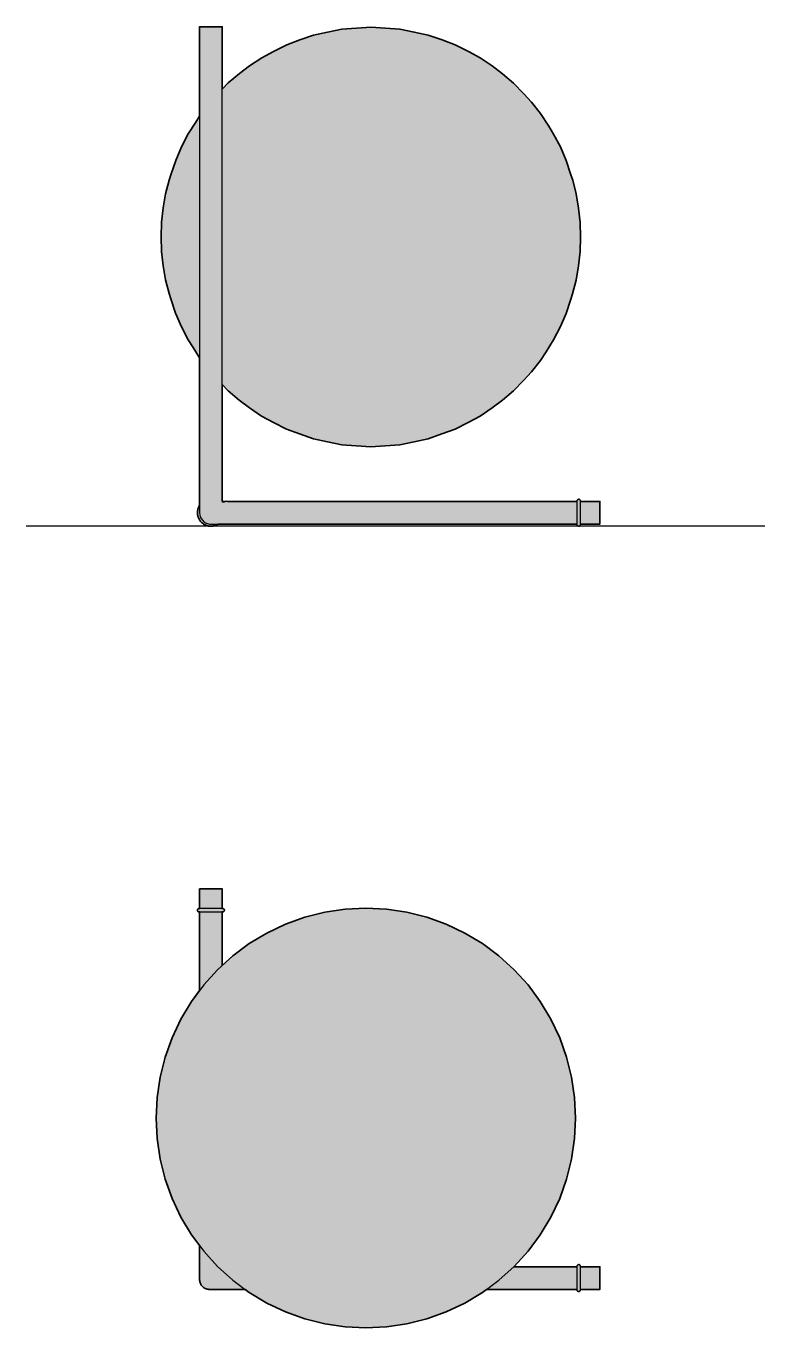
# Model space of a CAD drawing. Header units: millimetres. Extents: x -40 to 1182, y 41 to 957.
# Drawn here: x -40 to 481, y 41 to 957 of the extents above; entities that cross this region are included whole.
import ezdxf

# ---------------------------------------------------------------- set-up
doc = ezdxf.new("R2010")
doc.units = ezdxf.units.MM
doc.layers.add('Blocks', color=7, linetype='Continuous')
doc.layers.add('Blocks$Fill', color=7, linetype='Continuous', true_color=0xffffff)
for name, color, linetype, lineweight, true_color in [('Blocks$Inner', 7, 'Continuous', 25, 0x007f00), ('Blocks$Outline', 7, 'Continuous', 35, 0xff3f3f), ('Groud', 7, 'Continuous', 25, 0x243775)]:
    doc.layers.add(name, color=color, linetype=linetype, lineweight=lineweight, true_color=true_color)

# ---------------------------------------------------------------- blocks, each defined once
blk = doc.blocks.new('IC T2 Table Lamp Top')
at = {"layer": 'Blocks$Fill'}
blk.add_hatch(color=256, dxfattribs=at).paths.add_polyline_path([(54.56, 217.15), (52.43, 202.81), (51.72, 188.33), (52.43, 173.85), (54.56, 159.5), (58.08, 145.44), (62.96, 131.79), (69.16, 118.68), (76.62, 106.25), (82.34, 98.53), (82.34, 75.68), (82.34, 75.19), (82.37, 74.71), (82.38, 74.48), (82.41, 74.25), (82.43, 74.03), (82.46, 73.81), (82.49, 73.59), (82.53, 73.38), (82.57, 73.17), (82.62, 72.96), (82.67, 72.76), (82.72, 72.57), (82.78, 72.37), (82.84, 72.18), (82.9, 72), (82.97, 71.82), (83.04, 71.64), (83.12, 71.46), (83.2, 71.29), (83.28, 71.13), (83.37, 70.97), (83.46, 70.81), (83.56, 70.65), (83.66, 70.5), (83.76, 70.36), (83.87, 70.21), (83.98, 70.08), (84.09, 69.94), (84.21, 69.81), (84.34, 69.68), (84.46, 69.56), (84.59, 69.44), (84.73, 69.33), (84.87, 69.21), (85.01, 69.11), (85.16, 69), (85.31, 68.9), (85.46, 68.81), (85.62, 68.72), (85.78, 68.63), (85.95, 68.54), (86.12, 68.46), (86.29, 68.39), (86.47, 68.32), (86.65, 68.25), (86.84, 68.18), (87.03, 68.12), (87.22, 68.07), (87.42, 68.01), (87.62, 67.96), (87.82, 67.92), (88.03, 67.88), (88.24, 67.84), (88.46, 67.81), (88.68, 67.78), (88.91, 67.75), (89.13, 67.73), (89.37, 67.71), (89.84, 67.69), (90.34, 67.68), (114.41, 67.68), (117.38, 65.48), (129.82, 58.03), (142.92, 51.83), (156.57, 46.95), (170.64, 43.42), (184.98, 41.3), (199.46, 40.58), (213.94, 41.3), (228.28, 43.42), (242.35, 46.95), (256, 51.83), (269.11, 58.03), (281.54, 65.48), (284.51, 67.68), (348.09, 67.68), (348.09, 67.43), (348.11, 67.19), (348.18, 66.96), (348.3, 66.74), (348.45, 66.55), (348.64, 66.39), (348.86, 66.28), (349.09, 66.21), (349.34, 66.18), (349.58, 66.21), (349.81, 66.28), (350.03, 66.39), (350.22, 66.55), (350.37, 66.74), (350.49, 66.96), (350.56, 67.19), (350.59, 67.43), (350.59, 67.45), (350.59, 67.68), (364.34, 67.68), (364.34, 67.72), (364.34, 83.68), (357.46, 83.68), (350.59, 83.68), (350.59, 83.93), (350.56, 84.18), (350.49, 84.41), (350.37, 84.63), (350.22, 84.82), (350.03, 84.97), (349.81, 85.09), (349.58, 85.16), (349.34, 85.18), (349.09, 85.16), (348.86, 85.09), (348.64, 84.97), (348.45, 84.82), (348.3, 84.63), (348.18, 84.41), (348.11, 84.18), (348.09, 83.93), (348.09, 83.93), (348.09, 83.68), (303.74, 83.68), (303.93, 83.86), (313.67, 94.6), (322.31, 106.25), (329.76, 118.68), (335.96, 131.79), (340.84, 145.44), (344.37, 159.5), (346.49, 173.85), (347.2, 188.33), (346.49, 202.81), (344.37, 217.15), (340.84, 231.21), (335.96, 244.87), (329.76, 257.97), (322.31, 270.41), (313.67, 282.05), (303.93, 292.8), (293.19, 302.53), (281.54, 311.17), (269.11, 318.63), (256, 324.82), (242.35, 329.71), (228.28, 333.23), (213.94, 335.36), (199.46, 336.07), (184.98, 335.36), (170.64, 333.23), (156.57, 329.71), (142.92, 324.82), (129.82, 318.63), (117.38, 311.17), (105.73, 302.53), (98.34, 295.83), (98.34, 333.43), (98.59, 333.43), (98.83, 333.46), (99.06, 333.53), (99.28, 333.64), (99.47, 333.8), (99.62, 333.99), (99.74, 334.21), (99.81, 334.44), (99.84, 334.68), (99.81, 334.93), (99.74, 335.16), (99.62, 335.38), (99.47, 335.57), (99.28, 335.72), (99.06, 335.84), (98.83, 335.91), (98.59, 335.93), (98.57, 335.93), (98.34, 335.93), (98.34, 349.68), (98.3, 349.68), (82.34, 349.68), (82.34, 342.81), (82.34, 335.93), (82.09, 335.93), (81.84, 335.91), (81.61, 335.84), (81.39, 335.72), (81.2, 335.57), (81.05, 335.38), (80.93, 335.16), (80.86, 334.93), (80.84, 334.68), (80.86, 334.44), (80.93, 334.21), (81.05, 333.99), (81.2, 333.8), (81.39, 333.64), (81.61, 333.53), (81.84, 333.46), (82.09, 333.43), (82.34, 333.43), (82.34, 278.12), (76.62, 270.41), (69.16, 257.97), (62.96, 244.87), (58.08, 231.21)], flags=0)
at = {"layer": 'Blocks$Inner'}
for points in [[(98.09, 335.93), (98.1, 335.93), (98.18, 335.93), (98.3, 335.93), (98.34, 335.93), (98.34, 349.68), (98.3, 349.68), (98.18, 349.68), (98.1, 349.68), (97.99, 349.68), (97.87, 349.68), (97.73, 349.68), (97.57, 349.68), (97.39, 349.68), (97.2, 349.68), (96.99, 349.68), (96.76, 349.68), (96.52, 349.68), (96.26, 349.68), (95.99, 349.68), (95.71, 349.68), (95.41, 349.68), (95.1, 349.68), (94.78, 349.68), (94.45, 349.68), (94.11, 349.68), (93.76, 349.68), (93.4, 349.68), (93.03, 349.68), (92.66, 349.68), (92.28, 349.68), (91.9, 349.68), (91.12, 349.68), (90.34, 349.68), (89.55, 349.68), (88.77, 349.68), (88.39, 349.68), (88.01, 349.68), (87.64, 349.68), (87.27, 349.68), (86.92, 349.68), (86.56, 349.68), (86.22, 349.68), (85.89, 349.68), (85.57, 349.68), (85.26, 349.68), (84.96, 349.68), (84.68, 349.68), (84.41, 349.68), (84.15, 349.68), (83.91, 349.68), (83.68, 349.68), (83.47, 349.68), (83.28, 349.68), (83.1, 349.68), (82.94, 349.68), (82.8, 349.68), (82.68, 349.68), (82.58, 349.68), (82.49, 349.68), (82.37, 349.68), (82.34, 349.68), (82.34, 342.81), (82.34, 335.93), (82.37, 335.93), (82.49, 335.93), (82.58, 335.93), (82.59, 335.93)], [(82.59, 333.43), (82.49, 333.43), (82.34, 333.43), (82.34, 278.12)], [(98.34, 295.83), (98.34, 333.43), (98.18, 333.43), (98.09, 333.43)], [(348.09, 83.43), (348.09, 83.53), (348.09, 83.68), (303.74, 83.68)], [(350.59, 67.93), (350.59, 67.92), (350.59, 67.84), (350.59, 67.72), (350.59, 67.68), (364.34, 67.68), (364.34, 67.72), (364.34, 67.84), (364.34, 67.92), (364.34, 68.03), (364.34, 68.15), (364.34, 68.29), (364.34, 68.45), (364.34, 68.63), (364.34, 68.82), (364.34, 69.03), (364.34, 69.26), (364.34, 69.5), (364.34, 69.76), (364.34, 70.03), (364.34, 70.31), (364.34, 70.61), (364.34, 70.92), (364.34, 71.24), (364.34, 71.57), (364.34, 71.91), (364.34, 72.26), (364.34, 72.62), (364.34, 72.99), (364.34, 73.36), (364.34, 73.74), (364.34, 74.12), (364.34, 74.9), (364.34, 75.68), (364.34, 76.47), (364.34, 77.24), (364.34, 77.63), (364.34, 78.01), (364.34, 78.38), (364.34, 78.75), (364.34, 79.1), (364.34, 79.45), (364.34, 79.8), (364.34, 80.13), (364.34, 80.45), (364.34, 80.76), (364.34, 81.06), (364.34, 81.34), (364.34, 81.61), (364.34, 81.87), (364.34, 82.11), (364.34, 82.34), (364.34, 82.55), (364.34, 82.74), (364.34, 82.92), (364.34, 83.07), (364.34, 83.22), (364.34, 83.34), (364.34, 83.44), (364.34, 83.53), (364.34, 83.65), (364.34, 83.68), (357.46, 83.68), (350.59, 83.68), (350.59, 83.65), (350.59, 83.53), (350.59, 83.44), (350.59, 83.43)], [(284.51, 67.68), (348.09, 67.68), (348.09, 67.84), (348.09, 67.93)]]:
    blk.add_lwpolyline(points, dxfattribs=at)
for points in [[(54.56, 217.15), (52.43, 202.81), (51.72, 188.33), (52.43, 173.85), (54.56, 159.5), (58.08, 145.44), (62.96, 131.79), (69.16, 118.68), (76.62, 106.25), (85.25, 94.6), (94.99, 83.86), (105.73, 74.12), (117.38, 65.48), (129.82, 58.03), (142.92, 51.83), (156.57, 46.95), (170.64, 43.42), (184.98, 41.3), (199.46, 40.58), (213.94, 41.3), (228.28, 43.42), (242.35, 46.95), (256, 51.83), (269.11, 58.03), (281.54, 65.48), (293.19, 74.12), (303.93, 83.86), (313.67, 94.6), (322.31, 106.25), (329.76, 118.68), (335.96, 131.79), (340.84, 145.44), (344.37, 159.5), (346.49, 173.85), (347.2, 188.33), (346.49, 202.81), (344.37, 217.15), (340.84, 231.21), (335.96, 244.87), (329.76, 257.97), (322.31, 270.41), (313.67, 282.05), (303.93, 292.8), (293.19, 302.53), (281.54, 311.17), (269.11, 318.63), (256, 324.82), (242.35, 329.71), (228.28, 333.23), (213.94, 335.36), (199.46, 336.07), (184.98, 335.36), (170.64, 333.23), (156.57, 329.71), (142.92, 324.82), (129.82, 318.63), (117.38, 311.17), (105.73, 302.53), (94.99, 292.8), (85.25, 282.05), (76.62, 270.41), (69.16, 257.97), (62.96, 244.87), (58.08, 231.21)], [(82.09, 333.43), (82.09, 333.43), (82.12, 333.43), (82.17, 333.43), (82.23, 333.43), (82.32, 333.43), (82.43, 333.43), (82.55, 333.43), (82.69, 333.43), (82.86, 333.43), (83.04, 333.43), (83.23, 333.43), (83.45, 333.43), (83.68, 333.43), (83.93, 333.43), (84.19, 333.43), (84.47, 333.43), (84.76, 333.43), (85.06, 333.43), (85.38, 333.43), (85.71, 333.43), (86.05, 333.43), (86.4, 333.43), (86.76, 333.43), (87.13, 333.43), (87.51, 333.43), (87.89, 333.43), (88.28, 333.43), (88.67, 333.43), (89.07, 333.43), (89.47, 333.43), (89.88, 333.43), (90.28, 333.43), (90.69, 333.43), (91.09, 333.43), (91.49, 333.43), (91.89, 333.43), (92.29, 333.43), (92.68, 333.43), (93.07, 333.43), (93.44, 333.43), (93.82, 333.43), (94.18, 333.43), (94.53, 333.43), (94.88, 333.43), (95.21, 333.43), (95.53, 333.43), (95.84, 333.43), (96.13, 333.43), (96.41, 333.43), (96.68, 333.43), (96.93, 333.43), (97.17, 333.43), (97.38, 333.43), (97.59, 333.43), (97.77, 333.43), (97.94, 333.43), (98.09, 333.43), (98.21, 333.43), (98.33, 333.43), (98.42, 333.43), (98.49, 333.43), (98.54, 333.43), (98.57, 333.43), (98.59, 333.43), (98.83, 333.46), (99.06, 333.53), (99.28, 333.64), (99.47, 333.8), (99.62, 333.99), (99.74, 334.21), (99.81, 334.44), (99.84, 334.68), (99.81, 334.93), (99.74, 335.16), (99.62, 335.38), (99.47, 335.57), (99.28, 335.72), (99.06, 335.84), (98.83, 335.91), (98.59, 335.93), (98.57, 335.93), (98.54, 335.93), (98.49, 335.93), (98.42, 335.93), (98.33, 335.93), (98.21, 335.93), (98.09, 335.93), (97.94, 335.93), (97.77, 335.93), (97.59, 335.93), (97.38, 335.93), (97.17, 335.93), (96.93, 335.93), (96.68, 335.93), (96.41, 335.93), (96.13, 335.93), (95.84, 335.93), (95.53, 335.93), (95.21, 335.93), (94.88, 335.93), (94.53, 335.93), (94.18, 335.93), (93.82, 335.93), (93.44, 335.93), (93.07, 335.93), (92.68, 335.93), (92.29, 335.93), (91.89, 335.93), (91.49, 335.93), (91.09, 335.93), (90.69, 335.93), (90.28, 335.93), (89.88, 335.93), (89.47, 335.93), (89.07, 335.93), (88.67, 335.93), (88.28, 335.93), (87.89, 335.93), (87.51, 335.93), (87.13, 335.93), (86.76, 335.93), (86.4, 335.93), (86.05, 335.93), (85.71, 335.93), (85.38, 335.93), (85.06, 335.93), (84.76, 335.93), (84.47, 335.93), (84.19, 335.93), (83.93, 335.93), (83.68, 335.93), (83.45, 335.93), (83.23, 335.93), (83.04, 335.93), (82.86, 335.93), (82.69, 335.93), (82.55, 335.93), (82.43, 335.93), (82.32, 335.93), (82.23, 335.93), (82.17, 335.93), (82.12, 335.93), (82.09, 335.93), (82.09, 335.93), (81.84, 335.91), (81.61, 335.84), (81.39, 335.72), (81.2, 335.57), (81.05, 335.38), (80.93, 335.16), (80.86, 334.93), (80.84, 334.68), (80.86, 334.44), (80.93, 334.21), (81.05, 333.99), (81.2, 333.8), (81.39, 333.64), (81.61, 333.53), (81.84, 333.46)], [(350.56, 67.19), (350.59, 67.43), (350.59, 67.45), (350.59, 67.48), (350.59, 67.53), (350.59, 67.6), (350.59, 67.69), (350.59, 67.8), (350.59, 67.93), (350.59, 68.08), (350.59, 68.25), (350.59, 68.43), (350.59, 68.63), (350.59, 68.85), (350.59, 69.09), (350.59, 69.34), (350.59, 69.61), (350.59, 69.89), (350.59, 70.18), (350.59, 70.49), (350.59, 70.81), (350.59, 71.14), (350.59, 71.49), (350.59, 71.84), (350.59, 72.2), (350.59, 72.57), (350.59, 72.95), (350.59, 73.34), (350.59, 73.73), (350.59, 74.13), (350.59, 74.52), (350.59, 74.93), (350.59, 75.33), (350.59, 75.74), (350.59, 76.14), (350.59, 76.54), (350.59, 76.95), (350.59, 77.34), (350.59, 77.74), (350.59, 78.13), (350.59, 78.51), (350.59, 78.89), (350.59, 79.26), (350.59, 79.62), (350.59, 79.97), (350.59, 80.31), (350.59, 80.64), (350.59, 80.96), (350.59, 81.26), (350.59, 81.55), (350.59, 81.83), (350.59, 82.09), (350.59, 82.34), (350.59, 82.57), (350.59, 82.79), (350.59, 82.98), (350.59, 83.16), (350.59, 83.33), (350.59, 83.47), (350.59, 83.59), (350.59, 83.7), (350.59, 83.79), (350.59, 83.85), (350.59, 83.9), (350.59, 83.93), (350.59, 83.93), (350.56, 84.18), (350.49, 84.41), (350.37, 84.63), (350.22, 84.82), (350.03, 84.97), (349.81, 85.09), (349.58, 85.16), (349.34, 85.18), (349.09, 85.16), (348.86, 85.09), (348.64, 84.97), (348.45, 84.82), (348.3, 84.63), (348.18, 84.41), (348.11, 84.18), (348.09, 83.93), (348.09, 83.93), (348.09, 83.9), (348.09, 83.85), (348.09, 83.79), (348.09, 83.7), (348.09, 83.59), (348.09, 83.47), (348.09, 83.33), (348.09, 83.16), (348.09, 82.98), (348.09, 82.79), (348.09, 82.57), (348.09, 82.34), (348.09, 82.09), (348.09, 81.83), (348.09, 81.55), (348.09, 81.26), (348.09, 80.96), (348.09, 80.64), (348.09, 80.31), (348.09, 79.97), (348.09, 79.62), (348.09, 79.26), (348.09, 78.89), (348.09, 78.51), (348.09, 78.13), (348.09, 77.74), (348.09, 77.34), (348.09, 76.95), (348.09, 76.54), (348.09, 76.14), (348.09, 75.74), (348.09, 75.33), (348.09, 74.93), (348.09, 74.52), (348.09, 74.13), (348.09, 73.73), (348.09, 73.34), (348.09, 72.95), (348.09, 72.57), (348.09, 72.2), (348.09, 71.84), (348.09, 71.49), (348.09, 71.14), (348.09, 70.81), (348.09, 70.49), (348.09, 70.18), (348.09, 69.89), (348.09, 69.61), (348.09, 69.34), (348.09, 69.09), (348.09, 68.85), (348.09, 68.63), (348.09, 68.43), (348.09, 68.25), (348.09, 68.08), (348.09, 67.93), (348.09, 67.8), (348.09, 67.69), (348.09, 67.6), (348.09, 67.53), (348.09, 67.48), (348.09, 67.45), (348.09, 67.43), (348.11, 67.19), (348.18, 66.96), (348.3, 66.74), (348.45, 66.55), (348.64, 66.39), (348.86, 66.28), (349.09, 66.21), (349.34, 66.18), (349.58, 66.21), (349.81, 66.28), (350.03, 66.39), (350.22, 66.55), (350.37, 66.74), (350.49, 66.96)]]:
    blk.add_lwpolyline(points, close=True, dxfattribs=at)
for points, degree in [([(82.34, 98.53), (82.34, 75.68)], 1), ([(82.34, 75.68), (82.34, 67.68), (90.34, 67.68)], 2)]:
    blk.add_open_spline(points, degree=degree, dxfattribs=at)
blk.add_open_spline([(90.34, 67.68), (109.09, 67.68), (114.41, 67.68)], degree=1, knots=[40.981551, 40.981551, 61.996353, 67.323176, 67.323176], dxfattribs=at)
at = {"layer": 'Blocks$Outline'}
for points in [[(98.34, 335.93), (98.34, 349.68), (98.3, 349.68), (98.18, 349.68), (98.1, 349.68), (97.99, 349.68), (97.87, 349.68), (97.73, 349.68), (97.57, 349.68), (97.39, 349.68), (97.2, 349.68), (96.99, 349.68), (96.76, 349.68), (96.52, 349.68), (96.26, 349.68), (95.99, 349.68), (95.71, 349.68), (95.41, 349.68), (95.1, 349.68), (94.78, 349.68), (94.45, 349.68), (94.11, 349.68), (93.76, 349.68), (93.4, 349.68), (93.03, 349.68), (92.66, 349.68), (92.28, 349.68), (91.9, 349.68), (91.12, 349.68), (90.34, 349.68), (89.55, 349.68), (88.77, 349.68), (88.39, 349.68), (88.01, 349.68), (87.64, 349.68), (87.27, 349.68), (86.92, 349.68), (86.56, 349.68), (86.22, 349.68), (85.89, 349.68), (85.57, 349.68), (85.26, 349.68), (84.96, 349.68), (84.68, 349.68), (84.41, 349.68), (84.15, 349.68), (83.91, 349.68), (83.68, 349.68), (83.47, 349.68), (83.28, 349.68), (83.1, 349.68), (82.94, 349.68), (82.8, 349.68), (82.68, 349.68), (82.58, 349.68), (82.49, 349.68), (82.37, 349.68), (82.34, 349.68), (82.34, 342.81), (82.34, 335.93)], [(82.34, 335.93), (82.32, 335.93), (82.23, 335.93), (82.17, 335.93), (82.12, 335.93), (82.09, 335.93), (82.09, 335.93), (81.84, 335.91), (81.61, 335.84), (81.39, 335.72), (81.2, 335.57), (81.05, 335.38), (80.93, 335.16), (80.86, 334.93), (80.84, 334.68), (80.86, 334.44), (80.93, 334.21), (81.05, 333.99), (81.2, 333.8), (81.39, 333.64), (81.61, 333.53), (81.84, 333.46), (82.09, 333.43)], [(82.09, 333.43), (82.09, 333.43), (82.12, 333.43), (82.17, 333.43), (82.23, 333.43), (82.32, 333.43), (82.34, 333.43)], [(82.34, 333.43), (82.34, 278.12)], [(303.74, 83.68), (303.93, 83.86), (313.67, 94.6), (322.31, 106.25), (329.76, 118.68), (335.96, 131.79), (340.84, 145.44), (344.37, 159.5), (346.49, 173.85), (347.2, 188.33), (346.49, 202.81), (344.37, 217.15), (340.84, 231.21), (335.96, 244.87), (329.76, 257.97), (322.31, 270.41), (313.67, 282.05), (303.93, 292.8), (293.19, 302.53), (281.54, 311.17), (269.11, 318.63), (256, 324.82), (242.35, 329.71), (228.28, 333.23), (213.94, 335.36), (199.46, 336.07), (184.98, 335.36), (170.64, 333.23), (156.57, 329.71), (142.92, 324.82), (129.82, 318.63), (117.38, 311.17), (105.73, 302.53), (98.34, 295.83)], [(98.34, 333.43), (98.42, 333.43), (98.49, 333.43), (98.54, 333.43), (98.57, 333.43), (98.59, 333.43), (98.83, 333.46), (99.06, 333.53), (99.28, 333.64), (99.47, 333.8), (99.62, 333.99), (99.74, 334.21), (99.81, 334.44), (99.84, 334.68), (99.81, 334.93), (99.74, 335.16), (99.62, 335.38), (99.47, 335.57), (99.28, 335.72), (99.06, 335.84), (98.83, 335.91), (98.59, 335.93), (98.57, 335.93), (98.54, 335.93), (98.49, 335.93), (98.42, 335.93), (98.34, 335.93)], [(98.34, 295.83), (98.34, 333.43)], [(82.34, 278.12), (76.62, 270.41), (69.16, 257.97), (62.96, 244.87), (58.08, 231.21), (54.56, 217.15)], [(54.56, 217.15), (52.43, 202.81), (51.72, 188.33), (52.43, 173.85), (54.56, 159.5), (58.08, 145.44), (62.96, 131.79), (69.16, 118.68), (76.62, 106.25), (82.34, 98.53)], [(82.34, 98.53), (82.34, 75.68)], [(348.09, 83.68), (303.74, 83.68)], [(350.59, 83.68), (350.59, 83.7), (350.59, 83.79), (350.59, 83.85), (350.59, 83.9), (350.59, 83.93), (350.59, 83.93), (350.56, 84.18), (350.49, 84.41), (350.37, 84.63), (350.22, 84.82), (350.03, 84.97), (349.81, 85.09), (349.58, 85.16), (349.34, 85.18), (349.09, 85.16), (348.86, 85.09), (348.64, 84.97), (348.45, 84.82), (348.3, 84.63), (348.18, 84.41), (348.11, 84.18), (348.09, 83.93), (348.09, 83.93), (348.09, 83.9), (348.09, 83.85), (348.09, 83.79), (348.09, 83.7), (348.09, 83.68)], [(350.59, 67.68), (364.34, 67.68), (364.34, 67.72), (364.34, 67.84), (364.34, 67.92), (364.34, 68.03), (364.34, 68.15), (364.34, 68.29), (364.34, 68.45), (364.34, 68.63), (364.34, 68.82), (364.34, 69.03), (364.34, 69.26), (364.34, 69.5), (364.34, 69.76), (364.34, 70.03), (364.34, 70.31), (364.34, 70.61), (364.34, 70.92), (364.34, 71.24), (364.34, 71.57), (364.34, 71.91), (364.34, 72.26), (364.34, 72.62), (364.34, 72.99), (364.34, 73.36), (364.34, 73.74), (364.34, 74.12), (364.34, 74.9), (364.34, 75.68), (364.34, 76.47), (364.34, 77.24), (364.34, 77.63), (364.34, 78.01), (364.34, 78.38), (364.34, 78.75), (364.34, 79.1), (364.34, 79.45), (364.34, 79.8), (364.34, 80.13), (364.34, 80.45), (364.34, 80.76), (364.34, 81.06), (364.34, 81.34), (364.34, 81.61), (364.34, 81.87), (364.34, 82.11), (364.34, 82.34), (364.34, 82.55), (364.34, 82.74), (364.34, 82.92), (364.34, 83.07), (364.34, 83.22), (364.34, 83.34), (364.34, 83.44), (364.34, 83.53), (364.34, 83.65), (364.34, 83.68), (357.46, 83.68), (350.59, 83.68)], [(90.34, 67.68), (109.09, 67.68), (114.41, 67.68)], [(114.41, 67.68), (117.38, 65.48), (129.82, 58.03), (142.92, 51.83), (156.57, 46.95), (170.64, 43.42), (184.98, 41.3), (199.46, 40.58), (213.94, 41.3), (228.28, 43.42), (242.35, 46.95), (256, 51.83), (269.11, 58.03), (281.54, 65.48), (284.51, 67.68)], [(284.51, 67.68), (348.09, 67.68)], [(348.09, 67.68), (348.09, 67.6), (348.09, 67.53), (348.09, 67.48), (348.09, 67.45), (348.09, 67.43), (348.11, 67.19), (348.18, 66.96), (348.3, 66.74), (348.45, 66.55), (348.64, 66.39), (348.86, 66.28), (349.09, 66.21), (349.34, 66.18), (349.58, 66.21), (349.81, 66.28), (350.03, 66.39), (350.22, 66.55), (350.37, 66.74), (350.49, 66.96), (350.56, 67.19)], [(350.56, 67.19), (350.59, 67.43), (350.59, 67.45), (350.59, 67.48), (350.59, 67.53), (350.59, 67.6), (350.59, 67.68)]]:
    blk.add_lwpolyline(points, dxfattribs=at)
blk.add_open_spline([(82.34, 75.68), (82.34, 67.68), (90.34, 67.68)], degree=2, dxfattribs=at)
blk = doc.blocks.new('IC T2 Table Lamp Side')
at = {"layer": 'Blocks$Fill'}
blk.add_hatch(color=256, dxfattribs=at).paths.add_polyline_path([(390.46, 1.5), (404.21, 1.5), (404.21, 1.54), (404.21, 17.5), (390.46, 17.5), (390.46, 17.74), (390.43, 17.99), (390.36, 18.23), (390.25, 18.44), (390.09, 18.63), (389.9, 18.79), (389.68, 18.9), (389.45, 18.98), (389.21, 19), (388.96, 18.98), (388.73, 18.9), (388.51, 18.79), (388.32, 18.63), (388.17, 18.44), (388.05, 18.23), (387.98, 17.99), (387.96, 17.74), (387.96, 17.7), (387.96, 17.5), (138.2, 17.49), (138.2, 99.77), (142.37, 95.39), (150.12, 88.82), (157.32, 83.34), (165.88, 77.61), (174.21, 73.09), (183.45, 68.42), (192.67, 65.04), (202.42, 61.58), (212.27, 59.49), (222.36, 57.37), (232.55, 56.65), (242.79, 55.94), (253.03, 56.65), (263.22, 57.35), (273.31, 59.47), (283.16, 61.55), (292.92, 65.01), (302.14, 68.37), (311.38, 73.04), (319.71, 77.55), (328.28, 83.27), (335.48, 88.73), (343.24, 95.31), (350.51, 102.92), (355.96, 108.68), (362.28, 116.77), (366.2, 122.88), (371.52, 131.18), (376.25, 140.18), (380.32, 149.79), (383.72, 159.93), (384.95, 163.65), (387.4, 173.3), (389.17, 183.24), (390.23, 193.39), (390.59, 203.63), (390.24, 213.87), (389.18, 224.01), (387.43, 233.95), (384.99, 243.6), (383.75, 247.34), (380.37, 257.47), (376.3, 267.08), (371.58, 276.08), (368.07, 281.57), (362.35, 290.5), (356.04, 298.6), (350.59, 304.37), (343.33, 311.98), (335.58, 318.56), (328.38, 324.03), (319.82, 329.76), (311.49, 334.28), (302.25, 338.96), (293.03, 342.33), (283.28, 345.79), (273.43, 347.89), (263.34, 350), (253.15, 350.72), (242.91, 351.43), (232.67, 350.73), (222.48, 350.02), (212.39, 347.9), (202.54, 345.82), (192.78, 342.37), (183.56, 339.01), (174.32, 334.33), (165.99, 329.83), (157.42, 324.1), (150.22, 318.64), (142.46, 312.07), (138.21, 307.6), (138.21, 351.5), (138.05, 351.5), (122.21, 351.5), (122.21, 288.7), (114.18, 276.19), (109.45, 267.19), (105.38, 257.58), (101.98, 247.45), (100.75, 243.73), (98.3, 234.07), (96.53, 224.13), (95.47, 213.99), (95.11, 203.75), (95.46, 193.51), (96.52, 183.37), (98.28, 173.42), (100.71, 163.77), (101.95, 160.04), (105.33, 149.91), (109.4, 140.29), (114.12, 131.29), (117.63, 125.8), (122.21, 118.66), (122.21, 14.65), (121.8, 13.92), (121.59, 13.51), (121.41, 13.08), (121.24, 12.64), (121.1, 12.2), (120.98, 11.75), (120.88, 11.29), (120.8, 10.83), (120.75, 10.37), (120.72, 9.91), (120.71, 9.44), (120.72, 8.97), (120.76, 8.51), (120.82, 8.05), (120.9, 7.59), (121.01, 7.13), (121.13, 6.68), (121.28, 6.24), (121.45, 5.81), (121.64, 5.38), (121.86, 4.97), (122.09, 4.56), (122.34, 4.17), (122.61, 3.79), (122.9, 3.43), (123.21, 3.08), (123.53, 2.74), (123.87, 2.42), (124.23, 2.12), (124.6, 1.83), (124.98, 1.57), (125.37, 1.32), (125.78, 1.09), (126.2, 0.89), (126.63, 0.7), (127.06, 0.54), (127.51, 0.39), (127.96, 0.27), (128.41, 0.17), (128.87, 0.09), (129.34, 0.04), (129.8, 0.01), (130.27, 0), (130.73, 0.01), (131.2, 0.05), (131.66, 0.11), (132.12, 0.19), (132.57, 0.3), (133.02, 0.43), (133.46, 0.58), (133.9, 0.75), (134.32, 0.94), (134.74, 1.15), (135.35, 1.5), (387.96, 1.5), (387.96, 1.26), (387.98, 1.01), (388.05, 0.77), (388.17, 0.56), (388.32, 0.37), (388.51, 0.21), (388.73, 0.1), (388.96, 0.02), (389.21, 0), (389.45, 0.02), (389.68, 0.1), (389.9, 0.21), (390.09, 0.37), (390.25, 0.56), (390.36, 0.77), (390.43, 1.01), (390.46, 1.26), (390.46, 1.28)], flags=0)
at = {"layer": 'Blocks$Inner'}
for p, q in [((122.21, 14.65), (121.8, 13.92)), ((134.74, 1.15), (135.35, 1.5))]:
    blk.add_line(p, q, dxfattribs=at)
for points in [[(387.96, 17.25), (387.96, 17.35), (387.96, 17.5), (167.71, 17.5), (138.2, 17.49), (138.2, 99.77), (138.21, 307.6), (138.21, 351.5), (138.05, 351.5), (137.6, 351.5), (136.86, 351.5), (135.86, 351.5), (134.65, 351.5), (133.27, 351.5), (131.77, 351.5), (130.21, 351.5), (128.65, 351.5), (127.15, 351.5), (125.76, 351.5), (124.55, 351.5), (123.55, 351.5), (122.82, 351.5), (122.36, 351.5), (122.21, 351.5), (122.21, 288.7), (122.21, 118.66), (122.21, 9.54)], [(138.2, 99.77), (142.37, 95.39), (150.12, 88.82), (157.32, 83.34), (165.88, 77.61), (174.21, 73.09), (183.45, 68.42), (192.67, 65.04), (202.42, 61.58), (212.27, 59.49), (222.36, 57.37), (232.55, 56.65), (242.79, 55.94), (253.03, 56.65), (263.22, 57.35), (273.31, 59.47), (283.16, 61.55), (292.92, 65.01), (302.14, 68.37), (311.38, 73.04), (319.71, 77.55), (328.28, 83.27), (335.48, 88.73), (343.24, 95.31), (350.51, 102.92), (355.96, 108.68), (362.28, 116.77), (366.2, 122.88), (371.52, 131.18), (376.25, 140.18), (380.32, 149.79), (383.72, 159.93), (384.95, 163.65), (387.4, 173.3), (389.17, 183.24), (390.23, 193.39), (390.59, 203.63), (390.24, 213.87), (389.18, 224.01), (387.43, 233.95), (384.99, 243.6), (383.75, 247.34), (380.37, 257.47), (376.3, 267.08), (371.58, 276.08), (368.07, 281.57), (362.35, 290.5), (356.04, 298.6), (350.59, 304.37), (343.33, 311.98), (335.58, 318.56), (328.38, 324.03), (319.82, 329.76), (311.49, 334.28), (302.25, 338.96), (293.03, 342.33), (283.28, 345.79), (273.43, 347.89), (263.34, 350), (253.15, 350.72), (242.91, 351.43), (232.67, 350.73), (222.48, 350.02), (212.39, 347.9), (202.54, 345.82), (192.78, 342.37), (183.56, 339.01), (174.32, 334.33), (165.99, 329.83), (157.42, 324.1), (150.22, 318.64), (142.46, 312.07), (138.21, 307.6)], [(122.21, 288.7), (119.51, 284.5), (114.18, 276.19), (109.45, 267.19), (105.38, 257.58), (101.98, 247.45), (100.75, 243.73), (98.3, 234.07), (96.53, 224.13), (95.47, 213.99), (95.11, 203.75), (95.46, 193.51), (96.52, 183.37), (98.28, 173.42), (100.71, 163.77), (101.95, 160.04), (105.33, 149.91), (109.4, 140.29), (114.12, 131.29), (117.63, 125.8), (122.21, 118.66)], [(121.8, 13.92), (121.59, 13.51), (121.41, 13.08), (121.24, 12.64), (121.1, 12.2), (120.98, 11.75), (120.88, 11.29), (120.8, 10.83), (120.75, 10.37), (120.72, 9.91), (120.71, 9.44), (120.72, 8.97), (120.76, 8.51), (120.82, 8.05), (120.9, 7.59), (121.01, 7.13), (121.13, 6.68), (121.28, 6.24), (121.45, 5.81), (121.64, 5.38), (121.86, 4.97), (122.09, 4.56), (122.34, 4.17), (122.61, 3.79), (122.9, 3.43), (123.21, 3.08), (123.53, 2.74), (123.87, 2.42), (124.23, 2.12), (124.6, 1.83), (124.98, 1.57), (125.37, 1.32), (125.78, 1.09), (126.2, 0.89), (126.63, 0.7), (127.06, 0.54), (127.51, 0.39), (127.96, 0.27), (128.41, 0.17), (128.87, 0.09), (129.34, 0.04), (129.8, 0.01), (130.27, 0), (130.73, 0.01), (131.2, 0.05), (131.66, 0.11), (132.12, 0.19), (132.57, 0.3), (133.02, 0.43), (133.46, 0.58), (133.9, 0.75), (134.32, 0.94), (134.74, 1.15)], [(390.46, 1.75), (390.46, 1.65), (390.46, 1.54), (390.46, 1.5), (404.21, 1.5), (404.21, 1.54), (404.21, 1.65), (404.21, 1.74), (404.21, 1.84), (404.21, 1.97), (404.21, 2.11), (404.21, 2.27), (404.21, 2.44), (404.21, 2.64), (404.21, 2.85), (404.21, 3.07), (404.21, 3.32), (404.21, 3.57), (404.21, 3.84), (404.21, 4.13), (404.21, 4.42), (404.21, 4.73), (404.21, 5.06), (404.21, 5.39), (404.21, 5.73), (404.21, 6.08), (404.21, 6.44), (404.21, 6.8), (404.21, 7.18), (404.21, 7.56), (404.21, 7.94), (404.21, 8.72), (404.21, 9.5), (404.21, 10.28), (404.21, 11.06), (404.21, 11.44), (404.21, 11.82), (404.21, 12.19), (404.21, 12.56), (404.21, 12.92), (404.21, 13.27), (404.21, 13.61), (404.21, 13.94), (404.21, 14.27), (404.21, 14.57), (404.21, 14.87), (404.21, 15.16), (404.21, 15.43), (404.21, 15.68), (404.21, 15.93), (404.21, 16.15), (404.21, 16.36), (404.21, 16.56), (404.21, 16.73), (404.21, 16.89), (404.21, 17.03), (404.21, 17.16), (404.21, 17.26), (404.21, 17.35), (404.21, 17.46), (404.21, 17.5), (390.46, 17.5), (390.46, 17.46), (390.46, 17.35), (390.46, 17.25)], [(129.17, 1.5), (167.71, 1.5), (387.96, 1.5), (387.96, 1.65), (387.96, 1.75)]]:
    blk.add_lwpolyline(points, dxfattribs=at)
blk.add_lwpolyline([(387.96, 1.26), (387.98, 1.01), (388.05, 0.77), (388.17, 0.56), (388.32, 0.37), (388.51, 0.21), (388.73, 0.1), (388.96, 0.02), (389.21, 0), (389.45, 0.02), (389.68, 0.1), (389.9, 0.21), (390.09, 0.37), (390.25, 0.56), (390.36, 0.77), (390.43, 1.01), (390.46, 1.26), (390.46, 1.28), (390.46, 1.33), (390.46, 1.4), (390.46, 1.48), (390.46, 1.59), (390.46, 1.71), (390.46, 1.86), (390.46, 2.02), (390.46, 2.2), (390.46, 2.4), (390.46, 2.61), (390.46, 2.84), (390.46, 3.09), (390.46, 3.35), (390.46, 3.63), (390.46, 3.92), (390.46, 4.23), (390.46, 4.54), (390.46, 4.87), (390.46, 5.21), (390.46, 5.56), (390.46, 5.93), (390.46, 6.29), (390.46, 6.67), (390.46, 7.05), (390.46, 7.44), (390.46, 7.84), (390.46, 8.24), (390.46, 8.64), (390.46, 9.04), (390.46, 9.45), (390.46, 9.85), (390.46, 10.26), (390.46, 10.66), (390.46, 11.06), (390.46, 11.45), (390.46, 11.84), (390.46, 12.23), (390.46, 12.61), (390.46, 12.98), (390.46, 13.34), (390.46, 13.7), (390.46, 14.04), (390.46, 14.37), (390.46, 14.69), (390.46, 15), (390.46, 15.3), (390.46, 15.58), (390.46, 15.84), (390.46, 16.1), (390.46, 16.33), (390.46, 16.55), (390.46, 16.75), (390.46, 16.94), (390.46, 17.1), (390.46, 17.25), (390.46, 17.38), (390.46, 17.49), (390.46, 17.58), (390.46, 17.65), (390.46, 17.7), (390.46, 17.74), (390.43, 17.99), (390.36, 18.23), (390.25, 18.44), (390.09, 18.63), (389.9, 18.79), (389.68, 18.9), (389.45, 18.98), (389.21, 19), (388.96, 18.98), (388.73, 18.9), (388.51, 18.79), (388.32, 18.63), (388.17, 18.44), (388.05, 18.23), (387.98, 17.99), (387.96, 17.74), (387.96, 17.7), (387.96, 17.65), (387.96, 17.58), (387.96, 17.49), (387.96, 17.38), (387.96, 17.25), (387.96, 17.1), (387.96, 16.94), (387.96, 16.75), (387.96, 16.55), (387.96, 16.33), (387.96, 16.1), (387.96, 15.84), (387.96, 15.58), (387.96, 15.3), (387.96, 15), (387.96, 14.69), (387.96, 14.37), (387.96, 14.04), (387.96, 13.7), (387.96, 13.34), (387.96, 12.98), (387.96, 12.61), (387.96, 12.23), (387.96, 11.84), (387.96, 11.45), (387.96, 11.06), (387.96, 10.66), (387.96, 10.26), (387.96, 9.85), (387.96, 9.45), (387.96, 9.04), (387.96, 8.64), (387.96, 8.24), (387.96, 7.84), (387.96, 7.44), (387.96, 7.05), (387.96, 6.67), (387.96, 6.29), (387.96, 5.93), (387.96, 5.56), (387.96, 5.21), (387.96, 4.87), (387.96, 4.54), (387.96, 4.23), (387.96, 3.92), (387.96, 3.63), (387.96, 3.35), (387.96, 3.09), (387.96, 2.84), (387.96, 2.61), (387.96, 2.4), (387.96, 2.2), (387.96, 2.02), (387.96, 1.86), (387.96, 1.71), (387.96, 1.59), (387.96, 1.48), (387.96, 1.4), (387.96, 1.33), (387.96, 1.28)], close=True, dxfattribs=at)
blk.add_arc((130.33, 9.54), 8.13, 180, 261.78589, dxfattribs=at)
at = {"layer": 'Blocks$Outline'}
for points in [[(138.2, 99.77), (142.37, 95.39), (150.12, 88.82), (157.32, 83.34), (165.88, 77.61), (174.21, 73.09), (183.45, 68.42), (192.67, 65.04), (202.42, 61.58), (212.27, 59.49), (222.36, 57.37), (232.55, 56.65), (242.79, 55.94), (253.03, 56.65), (263.22, 57.35), (273.31, 59.47), (283.16, 61.55), (292.92, 65.01), (302.14, 68.37), (311.38, 73.04), (319.71, 77.55), (328.28, 83.27), (335.48, 88.73), (343.24, 95.31), (350.51, 102.92), (355.96, 108.68), (362.28, 116.77), (366.2, 122.88), (371.52, 131.18), (376.25, 140.18), (380.32, 149.79), (383.72, 159.93), (384.95, 163.65), (387.4, 173.3), (389.17, 183.24), (390.23, 193.39), (390.59, 203.63), (390.24, 213.87), (389.18, 224.01), (387.43, 233.95), (384.99, 243.6), (383.75, 247.34), (380.37, 257.47), (376.3, 267.08), (371.58, 276.08), (368.07, 281.57), (362.35, 290.5), (356.04, 298.6), (350.59, 304.37), (343.33, 311.98), (335.58, 318.56), (328.38, 324.03), (319.82, 329.76), (311.49, 334.28), (302.25, 338.96), (293.03, 342.33), (283.28, 345.79), (273.43, 347.89), (263.34, 350), (253.15, 350.72), (242.91, 351.43), (232.67, 350.73), (222.48, 350.02), (212.39, 347.9), (202.54, 345.82), (192.78, 342.37), (183.56, 339.01), (174.32, 334.33), (165.99, 329.83), (157.42, 324.1), (150.22, 318.64), (142.46, 312.07), (138.21, 307.6)], [(122.21, 288.7), (119.51, 284.5), (114.18, 276.19), (109.45, 267.19), (105.38, 257.58), (101.98, 247.45), (100.75, 243.73), (98.3, 234.07), (96.53, 224.13), (95.47, 213.99), (95.11, 203.75), (95.46, 193.51), (96.52, 183.37), (98.28, 173.42), (100.71, 163.77), (101.95, 160.04), (105.33, 149.91), (109.4, 140.29), (114.12, 131.29), (117.63, 125.8), (122.21, 118.66)], [(390.46, 17.5), (390.46, 17.58), (390.46, 17.65), (390.46, 17.7), (390.46, 17.74), (390.43, 17.99), (390.36, 18.23), (390.25, 18.44), (390.09, 18.63), (389.9, 18.79), (389.68, 18.9), (389.45, 18.98), (389.21, 19), (388.96, 18.98), (388.73, 18.9), (388.51, 18.79), (388.32, 18.63), (388.17, 18.44), (388.05, 18.23), (387.98, 17.99), (387.96, 17.74), (387.96, 17.7), (387.96, 17.65), (387.96, 17.58), (387.96, 17.5)], [(122.21, 14.65), (121.8, 13.92), (121.59, 13.51), (121.41, 13.08), (121.24, 12.64), (121.1, 12.2), (120.98, 11.75), (120.88, 11.29), (120.8, 10.83), (120.75, 10.37), (120.72, 9.91), (120.71, 9.44), (120.72, 8.97), (120.76, 8.51), (120.82, 8.05), (120.9, 7.59), (121.01, 7.13), (121.13, 6.68), (121.28, 6.24), (121.45, 5.81), (121.64, 5.38), (121.86, 4.97), (122.09, 4.56), (122.34, 4.17), (122.61, 3.79), (122.9, 3.43), (123.21, 3.08), (123.53, 2.74), (123.87, 2.42), (124.23, 2.12), (124.6, 1.83), (124.98, 1.57), (125.37, 1.32), (125.78, 1.09), (126.2, 0.89), (126.63, 0.7), (127.06, 0.54), (127.51, 0.39), (127.96, 0.27), (128.41, 0.17), (128.87, 0.09), (129.34, 0.04), (129.8, 0.01), (130.27, 0), (130.73, 0.01), (131.2, 0.05), (131.66, 0.11), (132.12, 0.19), (132.57, 0.3), (133.02, 0.43), (133.46, 0.58), (133.9, 0.75), (134.32, 0.94), (134.74, 1.15), (135.35, 1.5)], [(390.46, 1.5), (404.21, 1.5), (404.21, 1.54), (404.21, 1.65), (404.21, 1.74), (404.21, 1.84), (404.21, 1.97), (404.21, 2.11), (404.21, 2.27), (404.21, 2.44), (404.21, 2.64), (404.21, 2.85), (404.21, 3.07), (404.21, 3.32), (404.21, 3.57), (404.21, 3.84), (404.21, 4.13), (404.21, 4.42), (404.21, 4.73), (404.21, 5.06), (404.21, 5.39), (404.21, 5.73), (404.21, 6.08), (404.21, 6.44), (404.21, 6.8), (404.21, 7.18), (404.21, 7.56), (404.21, 7.94), (404.21, 8.72), (404.21, 9.5), (404.21, 10.28), (404.21, 11.06), (404.21, 11.44), (404.21, 11.82), (404.21, 12.19), (404.21, 12.56), (404.21, 12.92), (404.21, 13.27), (404.21, 13.61), (404.21, 13.94), (404.21, 14.27), (404.21, 14.57), (404.21, 14.87), (404.21, 15.16), (404.21, 15.43), (404.21, 15.68), (404.21, 15.93), (404.21, 16.15), (404.21, 16.36), (404.21, 16.56), (404.21, 16.73), (404.21, 16.89), (404.21, 17.03), (404.21, 17.16), (404.21, 17.26), (404.21, 17.35), (404.21, 17.46), (404.21, 17.5), (390.46, 17.5)], [(387.96, 1.5), (387.96, 1.48), (387.96, 1.4), (387.96, 1.33), (387.96, 1.28), (387.96, 1.26)], [(387.96, 1.26), (387.98, 1.01), (388.05, 0.77), (388.17, 0.56), (388.32, 0.37), (388.51, 0.21), (388.73, 0.1), (388.96, 0.02), (389.21, 0), (389.45, 0.02), (389.68, 0.1), (389.9, 0.21), (390.09, 0.37), (390.25, 0.56), (390.36, 0.77), (390.43, 1.01), (390.46, 1.26), (390.46, 1.28), (390.46, 1.33), (390.46, 1.4), (390.46, 1.48), (390.46, 1.5)]]:
    blk.add_lwpolyline(points, dxfattribs=at)
for points, knots in [([(138.21, 307.6), (138.21, 329.55), (138.21, 351.5), (138.13, 351.5), (138.05, 351.5), (137.83, 351.5), (137.6, 351.5), (137.23, 351.5), (136.86, 351.5), (136.36, 351.5), (135.86, 351.5), (135.26, 351.5), (134.65, 351.5), (133.96, 351.5), (133.27, 351.5), (132.52, 351.5), (131.77, 351.5), (130.99, 351.5), (130.21, 351.5), (129.43, 351.5), (128.65, 351.5), (127.9, 351.5), (127.15, 351.5), (126.45, 351.5), (125.76, 351.5), (125.16, 351.5), (124.55, 351.5), (124.05, 351.5), (123.55, 351.5), (123.19, 351.5), (122.82, 351.5), (122.59, 351.5), (122.36, 351.5), (122.28, 351.5), (122.21, 351.5), (122.21, 320.1), (122.21, 288.7)], [54.012062, 54.012062, 54.012062, 58.401578, 58.401578, 58.416948, 58.416948, 58.462472, 58.462472, 58.536401, 58.536401, 58.635892, 58.635892, 58.757119, 58.757119, 58.895429, 58.895429, 59.045503, 59.045503, 59.201577, 59.201577, 59.357648, 59.357648, 59.507722, 59.507722, 59.646032, 59.646032, 59.767263, 59.767263, 59.866754, 59.866754, 59.940679, 59.940679, 59.986203, 59.986203, 60.001577, 60.001577, 66.281151, 66.281151, 66.281151]), ([(387.96, 17.5), (277.83, 17.5), (167.71, 17.5), (152.95, 17.5), (138.2, 17.49), (138.2, 58.63), (138.2, 99.77)], [0.025033, 0.025033, 0.025033, 22.050035, 22.050035, 25.000516, 25.000516, 33.228336, 33.228336, 33.228336]), ([(135.35, 1.5), (151.53, 1.5), (167.71, 1.5), (277.83, 1.5), (387.96, 1.5)], [95.974647, 95.974647, 95.974647, 99.21065, 99.21065, 121.235651, 121.235651, 121.235651])]:
    blk.add_open_spline(points, degree=2, knots=knots, dxfattribs=at)
blk.add_open_spline([(122.21, 118.66), (122.21, 66.66), (122.21, 14.65)], degree=2, dxfattribs=at)

msp = doc.modelspace()

# ---------------------------------------------------------------- linework, layer by layer
at = {"layer": 'Groud'}
msp.add_lwpolyline([(480.52, 604.99), (-39.87, 604.99)], dxfattribs=at)

# ---------------------------------------------------------------- block references
at = {"layer": 'Blocks'}
for name, p in [('IC T2 Table Lamp Side', (-39.87, 604.99)), ('IC T2 Table Lamp Top', (0, 0))]:
    msp.add_blockref(name, p, dxfattribs=at)

doc.saveas('drawing.dxf')
